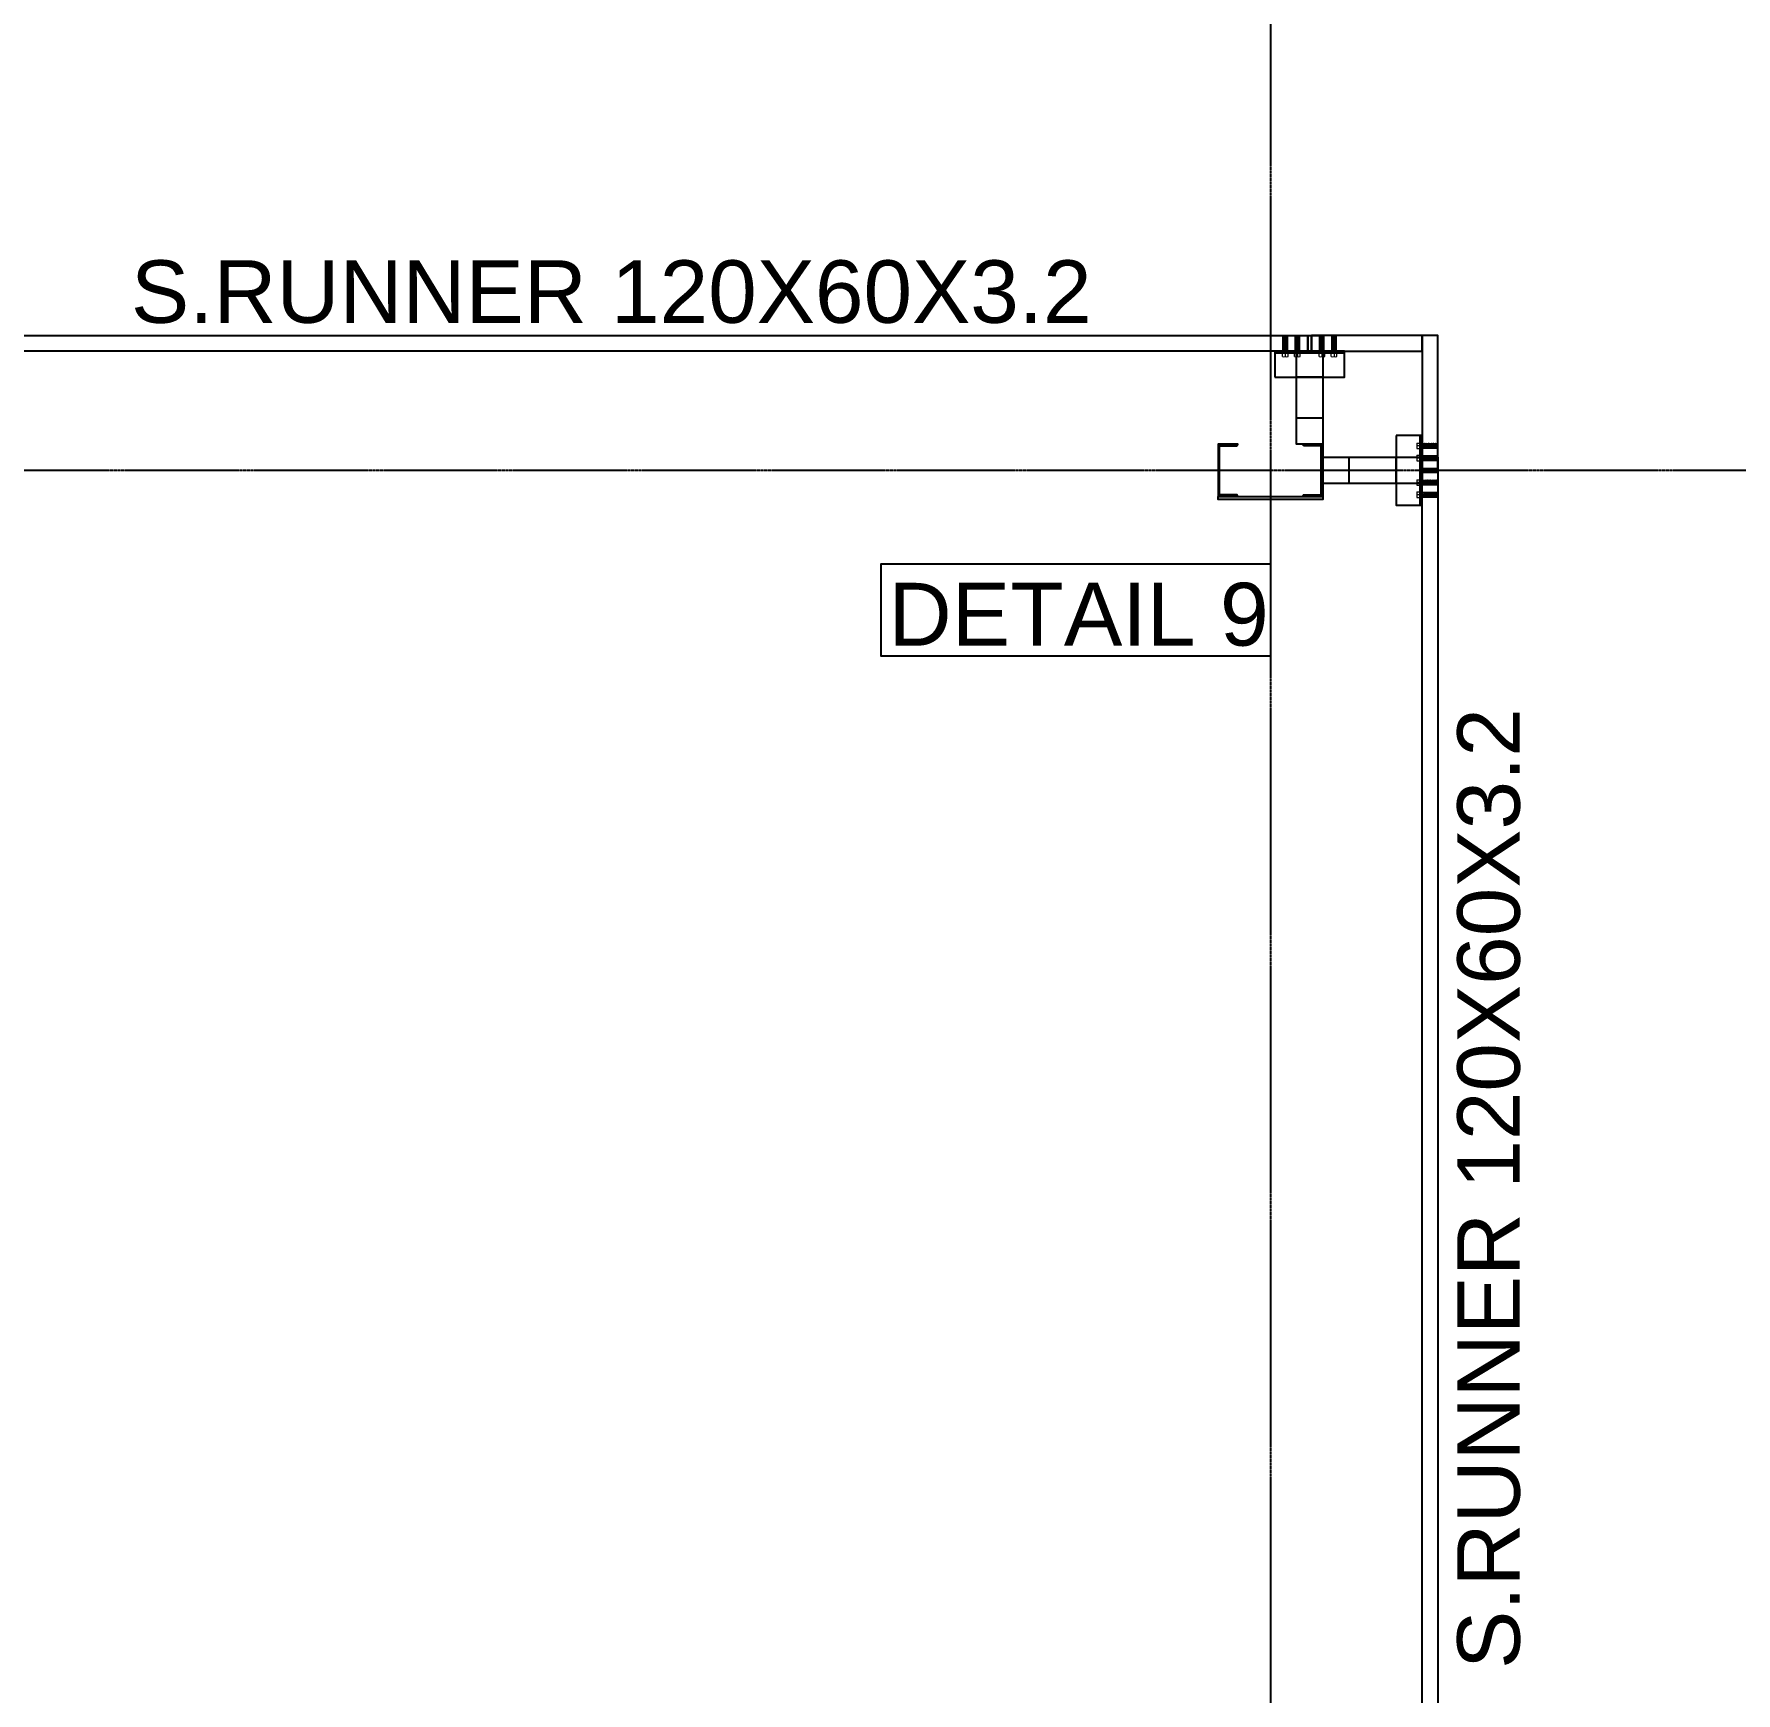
# Model space of a CAD drawing. Header units: millimetres. Extents: x 3470347 to 5996549, y -3470518 to 17149644.
# Drawn here: x 5006279 to 5012779, y 6802421 to 6808757 of the extents above; entities that cross this region are included whole.
import ezdxf
from ezdxf.enums import TextEntityAlignment as Align

# ---------------------------------------------------------------- set-up
doc = ezdxf.new("R2010")
doc.units = ezdxf.units.MM
doc.header["$MEASUREMENT"] = 0
doc.linetypes.add('CENTERX2', pattern=[4, 2.5, -0.5, 0.5, -0.5])
doc.linetypes.add('Continous', pattern=[0])
doc.layers.get('0').update_dxf_attribs({"linetype": 'CONTINUOUS', "lineweight": 25})
doc.layers.add('5', color=3, linetype='CONTINUOUS')
doc.layers.add('lintel', color=2, linetype='CONTINUOUS')
for name, color, linetype, lineweight in [('6 TEXT', 7, 'CONTINUOUS', 25), ('channnel', 2, 'CONTINUOUS', 15), ('rRCC 2', 40, 'CONTINUOUS', 15)]:
    doc.layers.add(name, color=color, linetype=linetype, lineweight=lineweight)
doc.layers.add('rFOUNDATION', color=7, linetype='Continous', lineweight=15, true_color=0xd26722)
doc.styles.add('PDF Arial', font='arial.ttf')
doc.styles.add('TITLE', font='arial.ttf')

msp = doc.modelspace()

# ---------------------------------------------------------------- hatches: boundary and pattern name
at = {"layer": '6 TEXT', "linetype": 'ByBlock'}
h = msp.add_hatch(color=8, dxfattribs=at)
h.dxf.hatch_style = 1
h.paths.add_polyline_path([(5010807.08, 6807184.67), (5010873.08, 6807184.67, 0.4142136), (5010876.08, 6807187.67), (5010876.08, 6807190.67), (5010801.08, 6807190.67), (5010801.08, 6806990.67), (5010876.08, 6806990.67), (5010876.08, 6806993.67, 0.4142136), (5010873.08, 6806996.67), (5010807.08, 6806996.67)])
h = msp.add_hatch(color=8, dxfattribs=at)
h.dxf.hatch_style = 1
h.paths.add_polyline_path([(5011195.08, 6807184.67), (5011129.08, 6807184.67, -0.4142136), (5011126.08, 6807187.67), (5011126.08, 6807190.67), (5011201.08, 6807190.67), (5011201.08, 6806990.67), (5011126.08, 6806990.67), (5011126.08, 6806993.67, -0.4142136), (5011129.08, 6806996.67), (5011195.08, 6806996.67)])

# ---------------------------------------------------------------- linework, layer by layer
at = {"color": 8, "linetype": 'ByBlock'}
for p, q in [((5011049.75, 6807537.67), (5011049.75, 6807605.67)), ((5011057.75, 6807537.67), (5011057.75, 6807605.67)), ((5011065.75, 6807537.67), (5011065.75, 6807605.67)), ((5011096.41, 6807537.67), (5011096.41, 6807605.67)), ((5011104.41, 6807537.67), (5011104.41, 6807605.67)), ((5011104.41, 6807537.67), (5011104.41, 6807605.67)), ((5011112.41, 6807537.67), (5011112.41, 6807605.67)), ((5011189.75, 6807537.67), (5011189.75, 6807605.67)), ((5011197.75, 6807537.67), (5011197.75, 6807605.67)), ((5011197.75, 6807537.67), (5011197.75, 6807605.67)), ((5011205.75, 6807537.67), (5011205.75, 6807605.67)), ((5011236.41, 6807537.67), (5011236.41, 6807605.67)), ((5011244.41, 6807537.67), (5011244.41, 6807605.67)), ((5011252.41, 6807537.67), (5011252.41, 6807605.67)), ((5011573.08, 6807192.01), (5011641.08, 6807192.01)), ((5011573.08, 6807184.01), (5011641.08, 6807184.01)), ((5011573.08, 6807176.01), (5011641.08, 6807176.01)), ((5011573.08, 6807145.34), (5011641.08, 6807145.34)), ((5011573.08, 6807137.34), (5011641.08, 6807137.34)), ((5011573.08, 6807137.34), (5011641.08, 6807137.34)), ((5011573.08, 6807129.34), (5011641.08, 6807129.34)), ((5011573.08, 6807052.01), (5011641.08, 6807052.01)), ((5011573.08, 6807044.01), (5011641.08, 6807044.01)), ((5011573.08, 6807044.01), (5011641.08, 6807044.01)), ((5011573.08, 6807036.01), (5011641.08, 6807036.01)), ((5011573.08, 6807005.34), (5011641.08, 6807005.34)), ((5011573.08, 6806997.34), (5011641.08, 6806997.34)), ((5011573.08, 6806989.34), (5011641.08, 6806989.34))]:
    msp.add_line(p, q, dxfattribs=at)
at = {"color": 2}
for p, q in [((5011144.41, 6807545.67), (5011144.41, 6807605.67)), ((5011144.41, 6807545.67), (5011144.41, 6807605.67)), ((5011157.75, 6807545.67), (5011157.75, 6807605.67)), ((5011157.75, 6807545.67), (5011157.75, 6807605.67)), ((5011581.08, 6807097.34), (5011641.08, 6807097.34)), ((5011581.08, 6807097.34), (5011641.08, 6807097.34)), ((5011581.08, 6807084.01), (5011641.08, 6807084.01)), ((5011581.08, 6807084.01), (5011641.08, 6807084.01))]:
    msp.add_line(p, q, dxfattribs=at)
at = {"color": 3}
for p, q in [((5011284.41, 6807537.67), (5011017.75, 6807537.67)), ((5011573.08, 6806957.34), (5011573.08, 6807224.01))]:
    msp.add_line(p, q, dxfattribs=at)
at = {"color": 6, "linetype": 'ByBlock'}
for points in [[(5005972.75, 6807605.67), (5011144.41, 6807605.67), (5011144.41, 6807545.67), (5005972.75, 6807545.67)], [(5011157.75, 6807545.67), (5011581.08, 6807545.67), (5011581.08, 6807605.67), (5011157.75, 6807605.67)], [(5011581.08, 6807097.34), (5011641.08, 6807097.34), (5011641.08, 6807605.67), (5011581.08, 6807605.67)], [(5011581.08, 6807084.01), (5011641.08, 6807084.01), (5011641.08, 6801611.34), (5011581.08, 6801611.34)]]:
    msp.add_lwpolyline(points, close=True, dxfattribs=at)
at = {"color": 3}
for points in [[(5011017.75, 6807445.67), (5011284.41, 6807445.67), (5011284.41, 6807545.67), (5011017.75, 6807545.67)], [(5011201.08, 6807545.67), (5011201.08, 6807445.67), (5011101.08, 6807445.67), (5011101.08, 6807545.67)], [(5011201.08, 6807290.67), (5011201.08, 6807190.67), (5011101.08, 6807190.67), (5011101.08, 6807290.67)], [(5011481.08, 6807224.01), (5011481.08, 6806957.34), (5011581.08, 6806957.34), (5011581.08, 6807224.01)], [(5011301.08, 6807040.67), (5011201.08, 6807040.67), (5011201.08, 6807140.67), (5011301.08, 6807140.67)], [(5011581.08, 6807040.67), (5011481.08, 6807040.67), (5011481.08, 6807140.67), (5011581.08, 6807140.67)]]:
    msp.add_lwpolyline(points, close=True, dxfattribs=at)
at = {"layer": '6 TEXT', "color": 8, "linetype": 'CENTERX2', "ltscale": 0.5}
msp.add_line((5011001.08, 6817657.4), (5011001.08, 6774264.13), dxfattribs=at)
at = {"layer": '6 TEXT', "color": 6, "linetype": 'ByBlock'}
for points in [[(5010876.08, 6807187.67), (5010876.08, 6807190.67), (5010801.08, 6807190.67), (5010801.08, 6806990.67), (5010876.08, 6806990.67), (5010876.08, 6806993.67, 0.4142136), (5010873.08, 6806996.67), (5010807.08, 6806996.67), (5010807.08, 6807184.67), (5010873.08, 6807184.67, 0.4142136)], [(5011126.08, 6807187.67), (5011126.08, 6807190.67), (5011201.08, 6807190.67), (5011201.08, 6806990.67), (5011126.08, 6806990.67), (5011126.08, 6806993.67, -0.4142136), (5011129.08, 6806996.67), (5011195.08, 6806996.67), (5011195.08, 6807184.67), (5011129.08, 6807184.67, -0.4142136)]]:
    msp.add_lwpolyline(points, format="xyb", close=True, dxfattribs=at)
at = {"layer": '6 TEXT', "color": 8, "linetype": 'CENTERX2', "ltscale": 0.5}
msp.add_lwpolyline([(4982503.56, 6807090.67), (5022418.94, 6807090.67)], dxfattribs=at)
at = {"layer": 'channnel', "color": 8, "linetype": 'ByBlock'}
for p, q in [((5011049.75, 6807537.67), (5011049.75, 6807605.67)), ((5011049.75, 6807605.67), (5011065.75, 6807605.67)), ((5011065.75, 6807552.07), (5011049.75, 6807552.07)), ((5011065.75, 6807537.67), (5011065.75, 6807605.67)), ((5011096.41, 6807537.67), (5011096.41, 6807605.67)), ((5011096.41, 6807605.67), (5011112.41, 6807605.67)), ((5011112.41, 6807552.07), (5011096.41, 6807552.07)), ((5011112.41, 6807537.67), (5011112.41, 6807605.67)), ((5011189.75, 6807537.67), (5011189.75, 6807605.67)), ((5011205.75, 6807605.67), (5011189.75, 6807605.67)), ((5011189.75, 6807552.07), (5011205.75, 6807552.07)), ((5011205.75, 6807537.67), (5011205.75, 6807605.67)), ((5011236.41, 6807537.67), (5011236.41, 6807605.67)), ((5011252.41, 6807605.67), (5011236.41, 6807605.67)), ((5011236.41, 6807552.07), (5011252.41, 6807552.07)), ((5011252.41, 6807537.67), (5011252.41, 6807605.67)), ((5011047.08, 6807537.67), (5011068.41, 6807537.67)), ((5011047.08, 6807525.35), (5011047.08, 6807537.67)), ((5011057.75, 6807537.67), (5011057.75, 6807525.35)), ((5011068.41, 6807525.35), (5011068.41, 6807537.67)), ((5011093.75, 6807537.67), (5011115.08, 6807537.67)), ((5011093.75, 6807525.35), (5011093.75, 6807537.67)), ((5011104.41, 6807537.67), (5011104.41, 6807525.35)), ((5011115.08, 6807525.35), (5011115.08, 6807537.67)), ((5011208.41, 6807537.67), (5011187.08, 6807537.67)), ((5011187.08, 6807525.35), (5011187.08, 6807537.67)), ((5011197.75, 6807537.67), (5011197.75, 6807525.35)), ((5011208.41, 6807525.35), (5011208.41, 6807537.67)), ((5011255.08, 6807537.67), (5011233.75, 6807537.67)), ((5011233.75, 6807525.35), (5011233.75, 6807537.67)), ((5011244.41, 6807537.67), (5011244.41, 6807525.35)), ((5011255.08, 6807525.35), (5011255.08, 6807537.67)), ((5011560.76, 6807194.67), (5011573.08, 6807194.67)), ((5011573.08, 6807184.01), (5011560.76, 6807184.01)), ((5011560.76, 6807173.34), (5011573.08, 6807173.34)), ((5011573.08, 6807194.67), (5011573.08, 6807173.34)), ((5011573.08, 6807192.01), (5011641.08, 6807192.01)), ((5011573.08, 6807176.01), (5011641.08, 6807176.01)), ((5011587.48, 6807176.01), (5011587.48, 6807192.01)), ((5011641.08, 6807192.01), (5011641.08, 6807176.01)), ((5011560.76, 6807148.01), (5011573.08, 6807148.01)), ((5011573.08, 6807137.34), (5011560.76, 6807137.34)), ((5011560.76, 6807126.67), (5011573.08, 6807126.67)), ((5011573.08, 6807148.01), (5011573.08, 6807126.67)), ((5011573.08, 6807145.34), (5011641.08, 6807145.34)), ((5011573.08, 6807129.34), (5011641.08, 6807129.34)), ((5011587.48, 6807129.34), (5011587.48, 6807145.34)), ((5011641.08, 6807145.34), (5011641.08, 6807129.34)), ((5011560.76, 6807054.67), (5011573.08, 6807054.67)), ((5011573.08, 6807044.01), (5011560.76, 6807044.01)), ((5011560.76, 6807033.34), (5011573.08, 6807033.34)), ((5011573.08, 6807033.34), (5011573.08, 6807054.67)), ((5011573.08, 6807052.01), (5011641.08, 6807052.01)), ((5011573.08, 6807036.01), (5011641.08, 6807036.01)), ((5011587.48, 6807052.01), (5011587.48, 6807036.01)), ((5011641.08, 6807036.01), (5011641.08, 6807052.01)), ((5011560.76, 6807008.01), (5011573.08, 6807008.01)), ((5011573.08, 6806997.34), (5011560.76, 6806997.34)), ((5011560.76, 6806986.67), (5011573.08, 6806986.67)), ((5011573.08, 6806986.67), (5011573.08, 6807008.01)), ((5011573.08, 6807005.34), (5011641.08, 6807005.34)), ((5011573.08, 6806989.34), (5011641.08, 6806989.34)), ((5011587.48, 6807005.34), (5011587.48, 6806989.34)), ((5011641.08, 6806989.34), (5011641.08, 6807005.34))]:
    msp.add_line(p, q, dxfattribs=at)
at = {"layer": 'channnel', "color": 8, "linetype": 'Continuous'}
for p, q in [((5011065.16, 6807596.84), (5011049.75, 6807604.03)), ((5011065.16, 6807593.81), (5011049.75, 6807601)), ((5011065.75, 6807590.5), (5011049.75, 6807597.97)), ((5011065.75, 6807587.47), (5011049.75, 6807594.93)), ((5011065.75, 6807584.44), (5011049.75, 6807591.9)), ((5011065.75, 6807581.4), (5011049.75, 6807588.86)), ((5011065.75, 6807578.37), (5011049.75, 6807585.83)), ((5011065.75, 6807575.33), (5011049.75, 6807582.79)), ((5011065.75, 6807572.3), (5011049.75, 6807579.76)), ((5011065.75, 6807569.26), (5011049.75, 6807576.73)), ((5011065.75, 6807566.83), (5011049.75, 6807574.29)), ((5011065.75, 6807572.9), (5011049.75, 6807573.69)), ((5011065.75, 6807563.79), (5011049.75, 6807571.25)), ((5011065.75, 6807569.86), (5011049.75, 6807570.66)), ((5011065.75, 6807560.76), (5011049.75, 6807568.22)), ((5011049.99, 6807566.59), (5011049.75, 6807566.7)), ((5011065.75, 6807557.73), (5011049.75, 6807565.19)), ((5011049.99, 6807563.55), (5011049.75, 6807563.67)), ((5011065.75, 6807554.69), (5011049.75, 6807562.15)), ((5011049.99, 6807560.52), (5011049.75, 6807560.63)), ((5011064.85, 6807552.07), (5011049.75, 6807559.12)), ((5011049.99, 6807557.48), (5011049.75, 6807557.6)), ((5011058.35, 6807552.07), (5011049.75, 6807556.08)), ((5011049.99, 6807554.45), (5011049.75, 6807554.57)), ((5011051.84, 6807552.07), (5011049.75, 6807553.05)), ((5011049.99, 6807551.42), (5011049.75, 6807551.53)), ((5011065.75, 6807598.09), (5011050.33, 6807605.28)), ((5011065.75, 6807595.06), (5011050.33, 6807602.25)), ((5011065.75, 6807592.02), (5011050.33, 6807599.21)), ((5011065.16, 6807589.26), (5011050.33, 6807596.18)), ((5011065.16, 6807586.22), (5011050.33, 6807593.14)), ((5011065.16, 6807583.19), (5011050.33, 6807590.11)), ((5011065.16, 6807580.16), (5011050.33, 6807587.07)), ((5011065.16, 6807577.12), (5011050.33, 6807584.04)), ((5011065.16, 6807574.09), (5011050.33, 6807581.01)), ((5011065.16, 6807571.05), (5011050.33, 6807577.97)), ((5011065.16, 6807574.68), (5011050.33, 6807574.94)), ((5011065.16, 6807565.58), (5011050.33, 6807572.5)), ((5011065.16, 6807571.65), (5011050.33, 6807571.9)), ((5011065.16, 6807562.55), (5011050.33, 6807569.47)), ((5011065.16, 6807568.62), (5011050.33, 6807568.87)), ((5011065.16, 6807559.51), (5011050.33, 6807566.43)), ((5011065.16, 6807556.48), (5011050.33, 6807563.4)), ((5011065.16, 6807553.44), (5011050.33, 6807560.36)), ((5011061.6, 6807552.07), (5011050.33, 6807557.33)), ((5011055.09, 6807552.07), (5011050.33, 6807554.29)), ((5011065.16, 6807599.88), (5011052.74, 6807605.67)), ((5011065.75, 6807601.12), (5011055.99, 6807605.67)), ((5011065.16, 6807602.91), (5011059.24, 6807605.67)), ((5011065.75, 6807604.16), (5011062.5, 6807605.67)), ((5011111.83, 6807596.84), (5011096.41, 6807604.03)), ((5011111.83, 6807593.81), (5011096.41, 6807601)), ((5011112.41, 6807590.5), (5011096.41, 6807597.97)), ((5011112.41, 6807587.47), (5011096.41, 6807594.93)), ((5011112.41, 6807584.44), (5011096.41, 6807591.9)), ((5011112.41, 6807581.4), (5011096.41, 6807588.86)), ((5011112.41, 6807578.37), (5011096.41, 6807585.83)), ((5011112.41, 6807575.33), (5011096.41, 6807582.79)), ((5011112.41, 6807572.3), (5011096.41, 6807579.76)), ((5011112.41, 6807569.26), (5011096.41, 6807576.73)), ((5011112.41, 6807566.83), (5011096.41, 6807574.29)), ((5011112.41, 6807572.9), (5011096.41, 6807573.69)), ((5011112.41, 6807563.79), (5011096.41, 6807571.25)), ((5011112.41, 6807569.86), (5011096.41, 6807570.66)), ((5011112.41, 6807560.76), (5011096.41, 6807568.22)), ((5011096.66, 6807566.59), (5011096.41, 6807566.7)), ((5011112.41, 6807557.73), (5011096.41, 6807565.19)), ((5011096.66, 6807563.55), (5011096.41, 6807563.67)), ((5011112.41, 6807554.69), (5011096.41, 6807562.15)), ((5011096.66, 6807560.52), (5011096.41, 6807560.63)), ((5011111.52, 6807552.07), (5011096.41, 6807559.12)), ((5011096.66, 6807557.48), (5011096.41, 6807557.6)), ((5011105.01, 6807552.07), (5011096.41, 6807556.08)), ((5011096.66, 6807554.45), (5011096.41, 6807554.57)), ((5011098.51, 6807552.07), (5011096.41, 6807553.05)), ((5011096.66, 6807551.42), (5011096.41, 6807551.53)), ((5011112.41, 6807598.09), (5011096.99, 6807605.28)), ((5011112.41, 6807595.06), (5011096.99, 6807602.25)), ((5011112.41, 6807592.02), (5011096.99, 6807599.21)), ((5011111.83, 6807589.26), (5011096.99, 6807596.18)), ((5011111.83, 6807586.22), (5011096.99, 6807593.14)), ((5011111.83, 6807583.19), (5011096.99, 6807590.11)), ((5011111.83, 6807580.16), (5011096.99, 6807587.07)), ((5011111.83, 6807577.12), (5011096.99, 6807584.04)), ((5011111.83, 6807574.09), (5011096.99, 6807581.01)), ((5011111.83, 6807571.05), (5011096.99, 6807577.97)), ((5011111.83, 6807574.68), (5011096.99, 6807574.94)), ((5011111.83, 6807565.58), (5011096.99, 6807572.5)), ((5011111.83, 6807571.65), (5011096.99, 6807571.9)), ((5011111.83, 6807562.55), (5011096.99, 6807569.47)), ((5011111.83, 6807568.62), (5011096.99, 6807568.87)), ((5011111.83, 6807559.51), (5011096.99, 6807566.43)), ((5011111.83, 6807556.48), (5011096.99, 6807563.4)), ((5011111.83, 6807553.44), (5011096.99, 6807560.36)), ((5011108.27, 6807552.07), (5011096.99, 6807557.33)), ((5011101.76, 6807552.07), (5011096.99, 6807554.29)), ((5011111.83, 6807599.88), (5011099.4, 6807605.67)), ((5011112.41, 6807601.12), (5011102.66, 6807605.67)), ((5011111.83, 6807602.91), (5011105.91, 6807605.67)), ((5011112.41, 6807604.16), (5011109.16, 6807605.67)), ((5011189.75, 6807604.16), (5011193, 6807605.67)), ((5011189.75, 6807601.12), (5011199.5, 6807605.67)), ((5011189.75, 6807598.09), (5011205.16, 6807605.28)), ((5011189.75, 6807595.06), (5011205.16, 6807602.25)), ((5011189.75, 6807592.02), (5011205.16, 6807599.21)), ((5011189.75, 6807590.5), (5011205.75, 6807597.97)), ((5011189.75, 6807587.47), (5011205.75, 6807594.93)), ((5011189.75, 6807584.44), (5011205.75, 6807591.9)), ((5011189.75, 6807581.4), (5011205.75, 6807588.86)), ((5011189.75, 6807578.37), (5011205.75, 6807585.83)), ((5011189.75, 6807575.33), (5011205.75, 6807582.79)), ((5011189.75, 6807572.3), (5011205.75, 6807579.76)), ((5011189.75, 6807569.26), (5011205.75, 6807576.73)), ((5011189.75, 6807566.83), (5011205.75, 6807574.29)), ((5011189.75, 6807572.9), (5011205.75, 6807573.69)), ((5011189.75, 6807563.79), (5011205.75, 6807571.25)), ((5011189.75, 6807569.86), (5011205.75, 6807570.66)), ((5011189.75, 6807560.76), (5011205.75, 6807568.22)), ((5011189.75, 6807557.73), (5011205.75, 6807565.19)), ((5011189.75, 6807554.69), (5011205.75, 6807562.15)), ((5011190.33, 6807602.91), (5011196.25, 6807605.67)), ((5011190.33, 6807599.88), (5011202.76, 6807605.67)), ((5011190.33, 6807596.84), (5011205.75, 6807604.03)), ((5011190.33, 6807593.81), (5011205.75, 6807601)), ((5011190.33, 6807589.26), (5011205.16, 6807596.18)), ((5011190.33, 6807586.22), (5011205.16, 6807593.14)), ((5011190.33, 6807583.19), (5011205.16, 6807590.11)), ((5011190.33, 6807580.16), (5011205.16, 6807587.07)), ((5011190.33, 6807577.12), (5011205.16, 6807584.04)), ((5011190.33, 6807574.09), (5011205.16, 6807581.01)), ((5011190.33, 6807571.05), (5011205.16, 6807577.97)), ((5011190.33, 6807574.68), (5011205.16, 6807574.94)), ((5011190.33, 6807565.58), (5011205.16, 6807572.5)), ((5011190.33, 6807571.65), (5011205.16, 6807571.9)), ((5011190.33, 6807562.55), (5011205.16, 6807569.47)), ((5011190.33, 6807568.62), (5011205.16, 6807568.87)), ((5011190.33, 6807559.51), (5011205.16, 6807566.43)), ((5011190.33, 6807556.48), (5011205.16, 6807563.4)), ((5011190.33, 6807553.44), (5011205.16, 6807560.36)), ((5011190.64, 6807552.07), (5011205.75, 6807559.12)), ((5011193.89, 6807552.07), (5011205.16, 6807557.33)), ((5011197.15, 6807552.07), (5011205.75, 6807556.08)), ((5011200.4, 6807552.07), (5011205.16, 6807554.29)), ((5011203.65, 6807552.07), (5011205.75, 6807553.05)), ((5011205.5, 6807566.59), (5011205.75, 6807566.7)), ((5011205.5, 6807563.55), (5011205.75, 6807563.67)), ((5011205.5, 6807560.52), (5011205.75, 6807560.63)), ((5011205.5, 6807557.48), (5011205.75, 6807557.6)), ((5011205.5, 6807554.45), (5011205.75, 6807554.57)), ((5011205.5, 6807551.42), (5011205.75, 6807551.53)), ((5011236.41, 6807604.16), (5011239.66, 6807605.67)), ((5011236.41, 6807601.12), (5011246.17, 6807605.67)), ((5011236.41, 6807598.09), (5011251.83, 6807605.28)), ((5011236.41, 6807595.06), (5011251.83, 6807602.25)), ((5011236.41, 6807592.02), (5011251.83, 6807599.21)), ((5011236.41, 6807590.5), (5011252.41, 6807597.97)), ((5011236.41, 6807587.47), (5011252.41, 6807594.93)), ((5011236.41, 6807584.44), (5011252.41, 6807591.9)), ((5011236.41, 6807581.4), (5011252.41, 6807588.86)), ((5011236.41, 6807578.37), (5011252.41, 6807585.83)), ((5011236.41, 6807575.33), (5011252.41, 6807582.79)), ((5011236.41, 6807572.3), (5011252.41, 6807579.76)), ((5011236.41, 6807569.26), (5011252.41, 6807576.73)), ((5011236.41, 6807566.83), (5011252.41, 6807574.29)), ((5011236.41, 6807572.9), (5011252.41, 6807573.69)), ((5011236.41, 6807563.79), (5011252.41, 6807571.25)), ((5011236.41, 6807569.86), (5011252.41, 6807570.66)), ((5011236.41, 6807560.76), (5011252.41, 6807568.22)), ((5011236.41, 6807557.73), (5011252.41, 6807565.19)), ((5011236.41, 6807554.69), (5011252.41, 6807562.15)), ((5011236.99, 6807602.91), (5011242.92, 6807605.67)), ((5011236.99, 6807599.88), (5011249.42, 6807605.67)), ((5011236.99, 6807596.84), (5011252.41, 6807604.03)), ((5011236.99, 6807593.81), (5011252.41, 6807601)), ((5011236.99, 6807589.26), (5011251.83, 6807596.18)), ((5011236.99, 6807586.22), (5011251.83, 6807593.14)), ((5011236.99, 6807583.19), (5011251.83, 6807590.11)), ((5011236.99, 6807580.16), (5011251.83, 6807587.07)), ((5011236.99, 6807577.12), (5011251.83, 6807584.04)), ((5011236.99, 6807574.09), (5011251.83, 6807581.01)), ((5011236.99, 6807571.05), (5011251.83, 6807577.97)), ((5011236.99, 6807574.68), (5011251.83, 6807574.94)), ((5011236.99, 6807565.58), (5011251.83, 6807572.5)), ((5011236.99, 6807571.65), (5011251.83, 6807571.9)), ((5011236.99, 6807562.55), (5011251.83, 6807569.47)), ((5011236.99, 6807568.62), (5011251.83, 6807568.87)), ((5011236.99, 6807559.51), (5011251.83, 6807566.43)), ((5011236.99, 6807556.48), (5011251.83, 6807563.4)), ((5011236.99, 6807553.44), (5011251.83, 6807560.36)), ((5011237.3, 6807552.07), (5011252.41, 6807559.12)), ((5011240.56, 6807552.07), (5011251.83, 6807557.33)), ((5011243.81, 6807552.07), (5011252.41, 6807556.08)), ((5011247.07, 6807552.07), (5011251.83, 6807554.29)), ((5011250.32, 6807552.07), (5011252.41, 6807553.05)), ((5011252.16, 6807566.59), (5011252.41, 6807566.7)), ((5011252.16, 6807563.55), (5011252.41, 6807563.67)), ((5011252.16, 6807560.52), (5011252.41, 6807560.63)), ((5011252.16, 6807557.48), (5011252.41, 6807557.6)), ((5011252.16, 6807554.45), (5011252.41, 6807554.57)), ((5011252.16, 6807551.42), (5011252.41, 6807551.53)), ((5011586.82, 6807191.76), (5011586.94, 6807192.01)), ((5011587.48, 6807176.9), (5011594.52, 6807192.01)), ((5011587.48, 6807183.41), (5011591.49, 6807192.01)), ((5011587.48, 6807189.91), (5011588.45, 6807192.01)), ((5011587.48, 6807180.15), (5011592.73, 6807191.43)), ((5011587.48, 6807186.66), (5011589.7, 6807191.43)), ((5011588.85, 6807176.59), (5011595.77, 6807191.43)), ((5011589.86, 6807191.76), (5011589.97, 6807192.01)), ((5011590.1, 6807176.01), (5011597.56, 6807192.01)), ((5011591.88, 6807176.59), (5011598.8, 6807191.43)), ((5011592.89, 6807191.76), (5011593.01, 6807192.01)), ((5011593.13, 6807176.01), (5011600.59, 6807192.01)), ((5011594.92, 6807176.59), (5011601.84, 6807191.43)), ((5011595.92, 6807191.76), (5011596.04, 6807192.01)), ((5011596.16, 6807176.01), (5011603.63, 6807192.01)), ((5011597.95, 6807176.59), (5011604.87, 6807191.43)), ((5011598.96, 6807191.76), (5011599.07, 6807192.01)), ((5011599.2, 6807176.01), (5011606.66, 6807192.01)), ((5011600.99, 6807176.59), (5011607.91, 6807191.43)), ((5011601.99, 6807191.76), (5011602.11, 6807192.01)), ((5011602.23, 6807176.01), (5011609.69, 6807192.01)), ((5011604.02, 6807176.59), (5011604.27, 6807191.43)), ((5011604.67, 6807176.01), (5011612.13, 6807192.01)), ((5011605.27, 6807176.01), (5011606.06, 6807192.01)), ((5011606.46, 6807176.59), (5011613.38, 6807191.43)), ((5011607.06, 6807176.59), (5011607.31, 6807191.43)), ((5011607.7, 6807176.01), (5011615.16, 6807192.01)), ((5011608.3, 6807176.01), (5011609.1, 6807192.01)), ((5011609.49, 6807176.59), (5011616.41, 6807191.43)), ((5011610.09, 6807176.59), (5011610.34, 6807191.43)), ((5011610.74, 6807176.01), (5011618.2, 6807192.01)), ((5011612.53, 6807176.59), (5011619.44, 6807191.43)), ((5011613.77, 6807176.01), (5011621.23, 6807192.01)), ((5011615.56, 6807176.59), (5011622.48, 6807191.43)), ((5011616.81, 6807176.01), (5011624.27, 6807192.01)), ((5011618.59, 6807176.59), (5011625.51, 6807191.43)), ((5011619.84, 6807176.01), (5011627.3, 6807192.01)), ((5011621.63, 6807176.59), (5011628.55, 6807191.43)), ((5011622.87, 6807176.01), (5011630.34, 6807192.01)), ((5011624.66, 6807176.59), (5011631.58, 6807191.43)), ((5011625.91, 6807176.01), (5011633.37, 6807192.01)), ((5011627.43, 6807176.01), (5011634.62, 6807191.43)), ((5011629.21, 6807176.59), (5011636.4, 6807192.01)), ((5011630.46, 6807176.01), (5011637.65, 6807191.43)), ((5011632.25, 6807176.59), (5011639.44, 6807192.01)), ((5011633.49, 6807176.01), (5011640.68, 6807191.43)), ((5011635.28, 6807176.59), (5011641.08, 6807189.02)), ((5011636.53, 6807176.01), (5011641.08, 6807185.76)), ((5011638.32, 6807176.59), (5011641.08, 6807182.51)), ((5011639.56, 6807176.01), (5011641.08, 6807179.26)), ((5011586.82, 6807145.09), (5011586.94, 6807145.34)), ((5011587.48, 6807130.23), (5011594.52, 6807145.34)), ((5011587.48, 6807136.74), (5011591.49, 6807145.34)), ((5011587.48, 6807143.25), (5011588.45, 6807145.34)), ((5011587.48, 6807133.49), (5011592.73, 6807144.76)), ((5011587.48, 6807139.99), (5011589.7, 6807144.76)), ((5011588.85, 6807129.92), (5011595.77, 6807144.76)), ((5011589.86, 6807145.09), (5011589.97, 6807145.34)), ((5011590.1, 6807129.34), (5011597.56, 6807145.34)), ((5011591.88, 6807129.92), (5011598.8, 6807144.76)), ((5011592.89, 6807145.09), (5011593.01, 6807145.34)), ((5011593.13, 6807129.34), (5011600.59, 6807145.34)), ((5011594.92, 6807129.92), (5011601.84, 6807144.76)), ((5011595.92, 6807145.09), (5011596.04, 6807145.34)), ((5011596.16, 6807129.34), (5011603.63, 6807145.34)), ((5011597.95, 6807129.92), (5011604.87, 6807144.76)), ((5011598.96, 6807145.09), (5011599.07, 6807145.34)), ((5011599.2, 6807129.34), (5011606.66, 6807145.34)), ((5011600.99, 6807129.92), (5011607.91, 6807144.76)), ((5011601.99, 6807145.09), (5011602.11, 6807145.34)), ((5011602.23, 6807129.34), (5011609.69, 6807145.34)), ((5011604.02, 6807129.92), (5011604.27, 6807144.76)), ((5011604.67, 6807129.34), (5011612.13, 6807145.34)), ((5011605.27, 6807129.34), (5011606.06, 6807145.34)), ((5011606.46, 6807129.92), (5011613.38, 6807144.76)), ((5011607.06, 6807129.92), (5011607.31, 6807144.76)), ((5011607.7, 6807129.34), (5011615.16, 6807145.34)), ((5011608.3, 6807129.34), (5011609.1, 6807145.34)), ((5011609.49, 6807129.92), (5011616.41, 6807144.76)), ((5011610.09, 6807129.92), (5011610.34, 6807144.76)), ((5011610.74, 6807129.34), (5011618.2, 6807145.34)), ((5011612.53, 6807129.92), (5011619.44, 6807144.76)), ((5011613.77, 6807129.34), (5011621.23, 6807145.34)), ((5011615.56, 6807129.92), (5011622.48, 6807144.76)), ((5011616.81, 6807129.34), (5011624.27, 6807145.34)), ((5011618.59, 6807129.92), (5011625.51, 6807144.76)), ((5011619.84, 6807129.34), (5011627.3, 6807145.34)), ((5011621.63, 6807129.92), (5011628.55, 6807144.76)), ((5011622.87, 6807129.34), (5011630.34, 6807145.34)), ((5011624.66, 6807129.92), (5011631.58, 6807144.76)), ((5011625.91, 6807129.34), (5011633.37, 6807145.34)), ((5011627.43, 6807129.34), (5011634.62, 6807144.76)), ((5011629.21, 6807129.92), (5011636.4, 6807145.34)), ((5011630.46, 6807129.34), (5011637.65, 6807144.76)), ((5011632.25, 6807129.92), (5011639.44, 6807145.34)), ((5011633.49, 6807129.34), (5011640.68, 6807144.76)), ((5011635.28, 6807129.92), (5011641.08, 6807142.35)), ((5011636.53, 6807129.34), (5011641.08, 6807139.1)), ((5011638.32, 6807129.92), (5011641.08, 6807135.84)), ((5011639.56, 6807129.34), (5011641.08, 6807132.59)), ((5011586.82, 6807036.26), (5011586.94, 6807036.01)), ((5011587.48, 6807051.11), (5011594.52, 6807036.01)), ((5011587.48, 6807047.86), (5011592.73, 6807036.59)), ((5011587.48, 6807044.61), (5011591.49, 6807036.01)), ((5011587.48, 6807041.35), (5011589.7, 6807036.59)), ((5011587.48, 6807038.1), (5011588.45, 6807036.01)), ((5011588.85, 6807051.43), (5011595.77, 6807036.59)), ((5011589.86, 6807036.26), (5011589.97, 6807036.01)), ((5011590.1, 6807052.01), (5011597.56, 6807036.01)), ((5011591.88, 6807051.43), (5011598.8, 6807036.59)), ((5011592.89, 6807036.26), (5011593.01, 6807036.01)), ((5011593.13, 6807052.01), (5011600.59, 6807036.01)), ((5011594.92, 6807051.43), (5011601.84, 6807036.59)), ((5011595.92, 6807036.26), (5011596.04, 6807036.01)), ((5011596.16, 6807052.01), (5011603.63, 6807036.01)), ((5011597.95, 6807051.43), (5011604.87, 6807036.59)), ((5011598.96, 6807036.26), (5011599.07, 6807036.01)), ((5011599.2, 6807052.01), (5011606.66, 6807036.01)), ((5011600.99, 6807051.43), (5011607.91, 6807036.59)), ((5011601.99, 6807036.26), (5011602.11, 6807036.01)), ((5011602.23, 6807052.01), (5011609.69, 6807036.01)), ((5011604.02, 6807051.43), (5011604.27, 6807036.59)), ((5011604.67, 6807052.01), (5011612.13, 6807036.01)), ((5011605.27, 6807052.01), (5011606.06, 6807036.01)), ((5011606.46, 6807051.43), (5011613.38, 6807036.59)), ((5011607.06, 6807051.43), (5011607.31, 6807036.59)), ((5011607.7, 6807052.01), (5011615.16, 6807036.01)), ((5011608.3, 6807052.01), (5011609.1, 6807036.01)), ((5011609.49, 6807051.43), (5011616.41, 6807036.59)), ((5011610.09, 6807051.43), (5011610.34, 6807036.59)), ((5011610.74, 6807052.01), (5011618.2, 6807036.01)), ((5011612.53, 6807051.43), (5011619.44, 6807036.59)), ((5011613.77, 6807052.01), (5011621.23, 6807036.01)), ((5011615.56, 6807051.43), (5011622.48, 6807036.59)), ((5011616.81, 6807052.01), (5011624.27, 6807036.01)), ((5011618.59, 6807051.43), (5011625.51, 6807036.59)), ((5011619.84, 6807052.01), (5011627.3, 6807036.01)), ((5011621.63, 6807051.43), (5011628.55, 6807036.59)), ((5011622.87, 6807052.01), (5011630.34, 6807036.01)), ((5011624.66, 6807051.43), (5011631.58, 6807036.59)), ((5011625.91, 6807052.01), (5011633.37, 6807036.01)), ((5011627.43, 6807052.01), (5011634.62, 6807036.59)), ((5011629.21, 6807051.43), (5011636.4, 6807036.01)), ((5011630.46, 6807052.01), (5011637.65, 6807036.59)), ((5011632.25, 6807051.43), (5011639.44, 6807036.01)), ((5011633.49, 6807052.01), (5011640.68, 6807036.59)), ((5011635.28, 6807051.43), (5011641.08, 6807039)), ((5011636.53, 6807052.01), (5011641.08, 6807042.25)), ((5011638.32, 6807051.43), (5011641.08, 6807045.5)), ((5011639.56, 6807052.01), (5011641.08, 6807048.76)), ((5011586.82, 6806989.59), (5011586.94, 6806989.34)), ((5011587.48, 6807004.45), (5011594.52, 6806989.34)), ((5011587.48, 6807001.19), (5011592.73, 6806989.92)), ((5011587.48, 6806997.94), (5011591.49, 6806989.34)), ((5011587.48, 6806994.69), (5011589.7, 6806989.92)), ((5011587.48, 6806991.43), (5011588.45, 6806989.34)), ((5011588.85, 6807004.76), (5011595.77, 6806989.92)), ((5011589.86, 6806989.59), (5011589.97, 6806989.34)), ((5011590.1, 6807005.34), (5011597.56, 6806989.34)), ((5011591.88, 6807004.76), (5011598.8, 6806989.92)), ((5011592.89, 6806989.59), (5011593.01, 6806989.34)), ((5011593.13, 6807005.34), (5011600.59, 6806989.34)), ((5011594.92, 6807004.76), (5011601.84, 6806989.92)), ((5011595.92, 6806989.59), (5011596.04, 6806989.34)), ((5011596.16, 6807005.34), (5011603.63, 6806989.34)), ((5011597.95, 6807004.76), (5011604.87, 6806989.92)), ((5011598.96, 6806989.59), (5011599.07, 6806989.34)), ((5011599.2, 6807005.34), (5011606.66, 6806989.34)), ((5011600.99, 6807004.76), (5011607.91, 6806989.92)), ((5011601.99, 6806989.59), (5011602.11, 6806989.34)), ((5011602.23, 6807005.34), (5011609.69, 6806989.34)), ((5011604.02, 6807004.76), (5011604.27, 6806989.92)), ((5011604.67, 6807005.34), (5011612.13, 6806989.34)), ((5011605.27, 6807005.34), (5011606.06, 6806989.34)), ((5011606.46, 6807004.76), (5011613.38, 6806989.92)), ((5011607.06, 6807004.76), (5011607.31, 6806989.92)), ((5011607.7, 6807005.34), (5011615.16, 6806989.34)), ((5011608.3, 6807005.34), (5011609.1, 6806989.34)), ((5011609.49, 6807004.76), (5011616.41, 6806989.92)), ((5011610.09, 6807004.76), (5011610.34, 6806989.92)), ((5011610.74, 6807005.34), (5011618.2, 6806989.34)), ((5011612.53, 6807004.76), (5011619.44, 6806989.92)), ((5011613.77, 6807005.34), (5011621.23, 6806989.34)), ((5011615.56, 6807004.76), (5011622.48, 6806989.92)), ((5011616.81, 6807005.34), (5011624.27, 6806989.34)), ((5011618.59, 6807004.76), (5011625.51, 6806989.92)), ((5011619.84, 6807005.34), (5011627.3, 6806989.34)), ((5011621.63, 6807004.76), (5011628.55, 6806989.92)), ((5011622.87, 6807005.34), (5011630.34, 6806989.34)), ((5011624.66, 6807004.76), (5011631.58, 6806989.92)), ((5011625.91, 6807005.34), (5011633.37, 6806989.34)), ((5011627.43, 6807005.34), (5011634.62, 6806989.92)), ((5011629.21, 6807004.76), (5011636.4, 6806989.34)), ((5011630.46, 6807005.34), (5011637.65, 6806989.92)), ((5011632.25, 6807004.76), (5011639.44, 6806989.34)), ((5011633.49, 6807005.34), (5011640.68, 6806989.92)), ((5011635.28, 6807004.76), (5011641.08, 6806992.33)), ((5011636.53, 6807005.34), (5011641.08, 6806995.58)), ((5011638.32, 6807004.76), (5011641.08, 6806998.84)), ((5011639.56, 6807005.34), (5011641.08, 6807002.09))]:
    msp.add_line(p, q, dxfattribs=at)
for centre, radius, start, end in [((5011050.04, 6807604.66), 0.688, 65, 245), ((5011050.04, 6807601.62), 0.688, 65, 245), ((5011050.04, 6807598.59), 0.688, 65, 245), ((5011050.04, 6807595.55), 0.688, 65, 245), ((5011050.04, 6807592.52), 0.688, 65, 245), ((5011050.04, 6807589.49), 0.688, 65, 245), ((5011050.04, 6807586.45), 0.688, 65, 245), ((5011050.04, 6807583.42), 0.687, 65, 245), ((5011050.04, 6807580.38), 0.688, 65, 245), ((5011050.04, 6807577.35), 0.688, 65, 245), ((5011050.04, 6807574.31), 0.688, 65, 245), ((5011050.04, 6807571.88), 0.687, 65, 245), ((5011050.04, 6807571.28), 0.688, 65, 245), ((5011050.04, 6807568.84), 0.688, 65, 245), ((5011050.04, 6807565.81), 0.688, 65, 245), ((5011050.04, 6807562.77), 0.688, 65, 245), ((5011050.04, 6807559.74), 0.688, 65, 245), ((5011050.04, 6807556.71), 0.688, 65, 245), ((5011050.04, 6807553.67), 0.688, 65, 245), ((5011045.01, 6807571.04), 5.75, 337.807007, 34.430959), ((5011070.49, 6807572.51), 5.75, 157.807007, 214.430959), ((5011065.46, 6807603.54), 0.688, 245, 65), ((5011065.46, 6807600.5), 0.687, 245, 65), ((5011065.46, 6807597.47), 0.688, 245, 65), ((5011065.46, 6807594.43), 0.688, 245, 65), ((5011065.46, 6807589.88), 0.688, 245, 65), ((5011065.46, 6807586.85), 0.688, 245, 65), ((5011065.46, 6807583.81), 0.687, 245, 65), ((5011065.46, 6807580.78), 0.688, 245, 65), ((5011065.46, 6807577.74), 0.688, 245, 65), ((5011065.46, 6807574.71), 0.687, 245, 65), ((5011065.46, 6807572.27), 0.688, 245, 65), ((5011065.46, 6807571.68), 0.688, 245, 65), ((5011065.46, 6807569.24), 0.687, 245, 65), ((5011065.46, 6807566.2), 0.687, 245, 65), ((5011065.46, 6807563.17), 0.687, 245, 65), ((5011065.46, 6807560.14), 0.687, 245, 65), ((5011065.46, 6807557.1), 0.687, 245, 65), ((5011065.46, 6807554.07), 0.687, 245, 65), ((5011096.7, 6807604.66), 0.688, 65, 245), ((5011096.7, 6807601.62), 0.688, 65, 245), ((5011096.7, 6807598.59), 0.688, 65, 245), ((5011096.7, 6807595.55), 0.688, 65, 245), ((5011096.7, 6807592.52), 0.688, 65, 245), ((5011096.7, 6807589.49), 0.688, 65, 245), ((5011096.7, 6807586.45), 0.688, 65, 245), ((5011096.7, 6807583.42), 0.687, 65, 245), ((5011096.7, 6807580.38), 0.688, 65, 245), ((5011096.7, 6807577.35), 0.688, 65, 245), ((5011096.7, 6807574.31), 0.688, 65, 245), ((5011096.7, 6807571.88), 0.687, 65, 245), ((5011096.7, 6807571.28), 0.688, 65, 245), ((5011096.7, 6807568.84), 0.688, 65, 245), ((5011096.7, 6807565.81), 0.688, 65, 245), ((5011096.7, 6807562.77), 0.688, 65, 245), ((5011096.7, 6807559.74), 0.688, 65, 245), ((5011096.7, 6807556.71), 0.688, 65, 245), ((5011096.7, 6807553.67), 0.688, 65, 245), ((5011091.67, 6807571.04), 5.75, 337.807007, 34.430959), ((5011117.15, 6807572.51), 5.75, 157.807007, 214.430959), ((5011112.12, 6807603.54), 0.688, 245, 65), ((5011112.12, 6807600.5), 0.687, 245, 65), ((5011112.12, 6807597.47), 0.688, 245, 65), ((5011112.12, 6807594.43), 0.688, 245, 65), ((5011112.12, 6807589.88), 0.688, 245, 65), ((5011112.12, 6807586.85), 0.688, 245, 65), ((5011112.12, 6807583.81), 0.687, 245, 65), ((5011112.12, 6807580.78), 0.688, 245, 65), ((5011112.12, 6807577.74), 0.688, 245, 65), ((5011112.12, 6807574.71), 0.687, 245, 65), ((5011112.12, 6807572.27), 0.688, 245, 65), ((5011112.12, 6807571.68), 0.688, 245, 65), ((5011112.12, 6807569.24), 0.687, 245, 65), ((5011112.12, 6807566.2), 0.687, 245, 65), ((5011112.12, 6807563.17), 0.687, 245, 65), ((5011112.12, 6807560.14), 0.687, 245, 65), ((5011112.12, 6807557.1), 0.687, 245, 65), ((5011112.12, 6807554.07), 0.687, 245, 65), ((5011190.04, 6807603.54), 0.688, 115, 295), ((5011190.04, 6807600.5), 0.687, 115, 295), ((5011190.04, 6807597.47), 0.688, 115, 295), ((5011190.04, 6807594.43), 0.688, 115, 295), ((5011190.04, 6807589.88), 0.688, 115, 295), ((5011190.04, 6807586.85), 0.688, 115, 295), ((5011190.04, 6807583.81), 0.687, 115, 295), ((5011190.04, 6807580.78), 0.688, 115, 295), ((5011190.04, 6807577.74), 0.688, 115, 295), ((5011190.04, 6807574.71), 0.687, 115, 295), ((5011190.04, 6807572.27), 0.688, 115, 295), ((5011190.04, 6807571.68), 0.688, 115, 295), ((5011190.04, 6807569.24), 0.687, 115, 295), ((5011190.04, 6807566.2), 0.687, 115, 295), ((5011190.04, 6807563.17), 0.687, 115, 295), ((5011190.04, 6807560.14), 0.687, 115, 295), ((5011190.04, 6807557.1), 0.687, 115, 295), ((5011190.04, 6807554.07), 0.687, 115, 295), ((5011185.01, 6807572.51), 5.75, 325.569041, 22.192993), ((5011210.49, 6807571.04), 5.75, 145.569041, 202.192993), ((5011205.46, 6807604.66), 0.688, 295, 115), ((5011205.46, 6807601.62), 0.688, 295, 115), ((5011205.46, 6807598.59), 0.688, 295, 115), ((5011205.46, 6807595.55), 0.688, 295, 115), ((5011205.46, 6807592.52), 0.688, 295, 115), ((5011205.46, 6807589.49), 0.688, 295, 115), ((5011205.46, 6807586.45), 0.688, 295, 115), ((5011205.46, 6807583.42), 0.687, 295, 115), ((5011205.46, 6807580.38), 0.688, 295, 115), ((5011205.46, 6807577.35), 0.688, 295, 115), ((5011205.46, 6807574.31), 0.688, 295, 115), ((5011205.46, 6807571.88), 0.687, 295, 115), ((5011205.46, 6807571.28), 0.688, 295, 115), ((5011205.46, 6807568.84), 0.688, 295, 115), ((5011205.46, 6807565.81), 0.688, 295, 115), ((5011205.46, 6807562.77), 0.688, 295, 115), ((5011205.46, 6807559.74), 0.688, 295, 115), ((5011205.46, 6807556.71), 0.688, 295, 115), ((5011205.46, 6807553.67), 0.688, 295, 115), ((5011236.7, 6807603.54), 0.688, 115, 295), ((5011236.7, 6807600.5), 0.687, 115, 295), ((5011236.7, 6807597.47), 0.688, 115, 295), ((5011236.7, 6807594.43), 0.688, 115, 295), ((5011236.7, 6807589.88), 0.688, 115, 295), ((5011236.7, 6807586.85), 0.688, 115, 295), ((5011236.7, 6807583.81), 0.687, 115, 295), ((5011236.7, 6807580.78), 0.688, 115, 295), ((5011236.7, 6807577.74), 0.688, 115, 295), ((5011236.7, 6807574.71), 0.687, 115, 295), ((5011236.7, 6807572.27), 0.688, 115, 295), ((5011236.7, 6807571.68), 0.688, 115, 295), ((5011236.7, 6807569.24), 0.687, 115, 295), ((5011236.7, 6807566.2), 0.687, 115, 295), ((5011236.7, 6807563.17), 0.687, 115, 295), ((5011236.7, 6807560.14), 0.687, 115, 295), ((5011236.7, 6807557.1), 0.687, 115, 295), ((5011236.7, 6807554.07), 0.687, 115, 295), ((5011231.67, 6807572.51), 5.75, 325.569041, 22.192993), ((5011257.15, 6807571.04), 5.75, 145.569041, 202.192993), ((5011252.12, 6807604.66), 0.688, 295, 115), ((5011252.12, 6807601.62), 0.688, 295, 115), ((5011252.12, 6807598.59), 0.688, 295, 115), ((5011252.12, 6807595.55), 0.688, 295, 115), ((5011252.12, 6807592.52), 0.688, 295, 115), ((5011252.12, 6807589.49), 0.688, 295, 115), ((5011252.12, 6807586.45), 0.688, 295, 115), ((5011252.12, 6807583.42), 0.687, 295, 115), ((5011252.12, 6807580.38), 0.688, 295, 115), ((5011252.12, 6807577.35), 0.688, 295, 115), ((5011252.12, 6807574.31), 0.688, 295, 115), ((5011252.12, 6807571.88), 0.687, 295, 115), ((5011252.12, 6807571.28), 0.688, 295, 115), ((5011252.12, 6807568.84), 0.688, 295, 115), ((5011252.12, 6807565.81), 0.688, 295, 115), ((5011252.12, 6807562.77), 0.688, 295, 115), ((5011252.12, 6807559.74), 0.688, 295, 115), ((5011252.12, 6807556.71), 0.688, 295, 115), ((5011252.12, 6807553.67), 0.688, 295, 115), ((5011589.08, 6807191.72), 0.688, 335, 155), ((5011589.47, 6807176.3), 0.687, 155, 335), ((5011592.11, 6807191.72), 0.688, 335, 155), ((5011592.51, 6807176.3), 0.687, 155, 335), ((5011595.15, 6807191.72), 0.688, 335, 155), ((5011595.54, 6807176.3), 0.687, 155, 335), ((5011598.18, 6807191.72), 0.688, 335, 155), ((5011598.58, 6807176.3), 0.687, 155, 335), ((5011601.21, 6807191.72), 0.688, 335, 155), ((5011601.61, 6807176.3), 0.687, 155, 335), ((5011604.25, 6807191.72), 0.688, 335, 155), ((5011604.64, 6807176.3), 0.687, 155, 335), ((5011606.44, 6807196.75), 5.75, 247.807007, 304.430959), ((5011607.92, 6807171.27), 5.75, 67.807007, 124.430959), ((5011606.68, 6807191.72), 0.688, 335, 155), ((5011607.08, 6807176.3), 0.688, 155, 335), ((5011607.28, 6807191.72), 0.687, 335, 155), ((5011607.68, 6807176.3), 0.688, 155, 335), ((5011609.72, 6807191.72), 0.688, 335, 155), ((5011610.11, 6807176.3), 0.687, 155, 335), ((5011612.75, 6807191.72), 0.688, 335, 155), ((5011613.15, 6807176.3), 0.688, 155, 335), ((5011615.79, 6807191.72), 0.688, 335, 155), ((5011616.18, 6807176.3), 0.688, 155, 335), ((5011618.82, 6807191.72), 0.687, 335, 155), ((5011619.22, 6807176.3), 0.687, 155, 335), ((5011621.86, 6807191.72), 0.688, 335, 155), ((5011622.25, 6807176.3), 0.688, 155, 335), ((5011624.89, 6807191.72), 0.688, 335, 155), ((5011625.29, 6807176.3), 0.688, 155, 335), ((5011627.92, 6807191.72), 0.688, 335, 155), ((5011629.84, 6807176.3), 0.688, 155, 335), ((5011630.96, 6807191.72), 0.688, 335, 155), ((5011632.87, 6807176.3), 0.688, 155, 335), ((5011633.99, 6807191.72), 0.688, 335, 155), ((5011635.91, 6807176.3), 0.687, 155, 335), ((5011637.03, 6807191.72), 0.688, 335, 155), ((5011638.94, 6807176.3), 0.688, 155, 335), ((5011640.06, 6807191.72), 0.688, 335, 155), ((5011589.08, 6807145.05), 0.688, 335, 155), ((5011589.47, 6807129.63), 0.687, 155, 335), ((5011592.11, 6807145.05), 0.688, 335, 155), ((5011592.51, 6807129.63), 0.687, 155, 335), ((5011595.15, 6807145.05), 0.688, 335, 155), ((5011595.54, 6807129.63), 0.687, 155, 335), ((5011598.18, 6807145.05), 0.688, 335, 155), ((5011598.58, 6807129.63), 0.687, 155, 335), ((5011601.21, 6807145.05), 0.688, 335, 155), ((5011601.61, 6807129.63), 0.687, 155, 335), ((5011604.25, 6807145.05), 0.688, 335, 155), ((5011604.64, 6807129.63), 0.687, 155, 335), ((5011606.44, 6807150.08), 5.75, 247.807007, 304.430959), ((5011607.92, 6807124.6), 5.75, 67.807007, 124.430959), ((5011606.68, 6807145.05), 0.688, 335, 155), ((5011607.08, 6807129.63), 0.688, 155, 335), ((5011607.28, 6807145.05), 0.687, 335, 155), ((5011607.68, 6807129.63), 0.688, 155, 335), ((5011609.72, 6807145.05), 0.688, 335, 155), ((5011610.11, 6807129.63), 0.687, 155, 335), ((5011612.75, 6807145.05), 0.688, 335, 155), ((5011613.15, 6807129.63), 0.688, 155, 335), ((5011615.79, 6807145.05), 0.688, 335, 155), ((5011616.18, 6807129.63), 0.688, 155, 335), ((5011618.82, 6807145.05), 0.687, 335, 155), ((5011619.22, 6807129.63), 0.687, 155, 335), ((5011621.86, 6807145.05), 0.688, 335, 155), ((5011622.25, 6807129.63), 0.688, 155, 335), ((5011624.89, 6807145.05), 0.688, 335, 155), ((5011625.29, 6807129.63), 0.688, 155, 335), ((5011627.92, 6807145.05), 0.688, 335, 155), ((5011629.84, 6807129.63), 0.688, 155, 335), ((5011630.96, 6807145.05), 0.688, 335, 155), ((5011632.87, 6807129.63), 0.688, 155, 335), ((5011633.99, 6807145.05), 0.688, 335, 155), ((5011635.91, 6807129.63), 0.687, 155, 335), ((5011637.03, 6807145.05), 0.688, 335, 155), ((5011638.94, 6807129.63), 0.688, 155, 335), ((5011640.06, 6807145.05), 0.688, 335, 155), ((5011589.08, 6807036.3), 0.688, 205, 25), ((5011589.47, 6807051.72), 0.687, 25, 205), ((5011592.11, 6807036.3), 0.688, 205, 25), ((5011592.51, 6807051.72), 0.687, 25, 205), ((5011595.15, 6807036.3), 0.688, 205, 25), ((5011595.54, 6807051.72), 0.687, 25, 205), ((5011598.18, 6807036.3), 0.688, 205, 25), ((5011598.58, 6807051.72), 0.687, 25, 205), ((5011601.21, 6807036.3), 0.688, 205, 25), ((5011601.61, 6807051.72), 0.687, 25, 205), ((5011604.25, 6807036.3), 0.688, 205, 25), ((5011604.64, 6807051.72), 0.687, 25, 205), ((5011606.44, 6807031.27), 5.75, 55.569041, 112.192993), ((5011607.92, 6807056.75), 5.75, 235.569041, 292.192993), ((5011606.68, 6807036.3), 0.688, 205, 25), ((5011607.08, 6807051.72), 0.688, 25, 205), ((5011607.28, 6807036.3), 0.687, 205, 25), ((5011607.68, 6807051.72), 0.688, 25, 205), ((5011609.72, 6807036.3), 0.688, 205, 25), ((5011610.11, 6807051.72), 0.687, 25, 205), ((5011612.75, 6807036.3), 0.688, 205, 25), ((5011613.15, 6807051.72), 0.688, 25, 205), ((5011615.79, 6807036.3), 0.688, 205, 25), ((5011616.18, 6807051.72), 0.688, 25, 205), ((5011618.82, 6807036.3), 0.687, 205, 25), ((5011619.22, 6807051.72), 0.687, 25, 205), ((5011621.86, 6807036.3), 0.688, 205, 25), ((5011622.25, 6807051.72), 0.688, 25, 205), ((5011624.89, 6807036.3), 0.688, 205, 25), ((5011625.29, 6807051.72), 0.688, 25, 205), ((5011627.92, 6807036.3), 0.688, 205, 25), ((5011629.84, 6807051.72), 0.688, 25, 205), ((5011630.96, 6807036.3), 0.688, 205, 25), ((5011632.87, 6807051.72), 0.688, 25, 205), ((5011633.99, 6807036.3), 0.688, 205, 25), ((5011635.91, 6807051.72), 0.687, 25, 205), ((5011637.03, 6807036.3), 0.688, 205, 25), ((5011638.94, 6807051.72), 0.688, 25, 205), ((5011640.06, 6807036.3), 0.688, 205, 25), ((5011589.08, 6806989.63), 0.688, 205, 25), ((5011589.47, 6807005.05), 0.687, 25, 205), ((5011592.11, 6806989.63), 0.688, 205, 25), ((5011592.51, 6807005.05), 0.687, 25, 205), ((5011595.15, 6806989.63), 0.688, 205, 25), ((5011595.54, 6807005.05), 0.687, 25, 205), ((5011598.18, 6806989.63), 0.688, 205, 25), ((5011598.58, 6807005.05), 0.687, 25, 205), ((5011601.21, 6806989.63), 0.688, 205, 25), ((5011601.61, 6807005.05), 0.687, 25, 205), ((5011604.25, 6806989.63), 0.688, 205, 25), ((5011604.64, 6807005.05), 0.687, 25, 205), ((5011606.44, 6806984.6), 5.75, 55.569041, 112.192993), ((5011607.92, 6807010.08), 5.75, 235.569041, 292.192993), ((5011606.68, 6806989.63), 0.688, 205, 25), ((5011607.08, 6807005.05), 0.688, 25, 205), ((5011607.28, 6806989.63), 0.687, 205, 25), ((5011607.68, 6807005.05), 0.688, 25, 205), ((5011609.72, 6806989.63), 0.688, 205, 25), ((5011610.11, 6807005.05), 0.687, 25, 205), ((5011612.75, 6806989.63), 0.688, 205, 25), ((5011613.15, 6807005.05), 0.688, 25, 205), ((5011615.79, 6806989.63), 0.688, 205, 25), ((5011616.18, 6807005.05), 0.688, 25, 205), ((5011618.82, 6806989.63), 0.687, 205, 25), ((5011619.22, 6807005.05), 0.687, 25, 205), ((5011621.86, 6806989.63), 0.688, 205, 25), ((5011622.25, 6807005.05), 0.688, 25, 205), ((5011624.89, 6806989.63), 0.688, 205, 25), ((5011625.29, 6807005.05), 0.688, 25, 205), ((5011627.92, 6806989.63), 0.688, 205, 25), ((5011629.84, 6807005.05), 0.688, 25, 205), ((5011630.96, 6806989.63), 0.688, 205, 25), ((5011632.87, 6807005.05), 0.688, 25, 205), ((5011633.99, 6806989.63), 0.688, 205, 25), ((5011635.91, 6807005.05), 0.687, 25, 205), ((5011637.03, 6806989.63), 0.688, 205, 25), ((5011638.94, 6807005.05), 0.688, 25, 205), ((5011640.06, 6806989.63), 0.688, 205, 25)]:
    msp.add_arc(centre, radius, start, end, dxfattribs=at)
at = {"layer": 'channnel', "color": 8, "linetype": 'ByBlock'}
for centre, start, end in [((5011052.41, 6807538.89), 248.498425, 291.501575), ((5011063.08, 6807538.89), 248.498425, 291.501575), ((5011099.08, 6807538.89), 248.498425, 291.501575), ((5011109.75, 6807538.89), 248.498425, 291.501575), ((5011192.41, 6807538.89), 248.498425, 291.501575), ((5011203.08, 6807538.89), 248.498425, 291.501575), ((5011239.08, 6807538.89), 248.498425, 291.501575), ((5011249.75, 6807538.89), 248.498425, 291.501575), ((5011574.3, 6807189.34), 158.498425, 201.501575), ((5011574.3, 6807178.67), 158.498425, 201.501575), ((5011574.3, 6807142.67), 158.498425, 201.501575), ((5011574.3, 6807132.01), 158.498425, 201.501575), ((5011574.3, 6807049.34), 158.498425, 201.501575), ((5011574.3, 6807038.67), 158.498425, 201.501575), ((5011574.3, 6807002.67), 158.498425, 201.501575), ((5011574.3, 6806992.01), 158.498425, 201.501575)]:
    msp.add_arc(centre, 14.55, start, end, dxfattribs=at)
at = {"layer": 'lintel', "color": 5, "linetype": 'ByBlock'}
for points in [[(5011101.08, 6807605.67), (5011201.08, 6807605.67), (5011201.08, 6807190.67), (5011101.08, 6807190.67), (5011101.08, 6807605.67)], [(5011641.08, 6807140.67), (5011641.08, 6807040.67), (5011201.08, 6807040.67), (5011201.08, 6807140.67), (5011641.08, 6807140.67)]]:
    msp.add_lwpolyline(points, dxfattribs=at)
at = {"layer": 'lintel', "color": 1, "linetype": 'ByBlock'}
for points in [[(5010801.08, 6806990.67), (5011201.08, 6806990.67), (5011201.08, 6806978.67), (5010801.08, 6806978.67)], [(5011001.08, 6806380.69), (5009514.3, 6806380.69), (5009514.3, 6806733.39), (5011001.08, 6806733.39)]]:
    msp.add_lwpolyline(points, close=True, dxfattribs=at)
at = {"layer": 'rFOUNDATION', "linetype": 'ByBlock'}
msp.add_lwpolyline([(4994891.08, 6807605.67), (5011641.08, 6807605.67), (5011641.08, 6777237.67), (4994891.08, 6777237.67)], close=True, dxfattribs=at)

# ---------------------------------------------------------------- texts
at = {"layer": '5', "linetype": 'ByBlock', "style": 'TITLE'}
msp.add_text('DETAIL 9', height=240, dxfattribs=at).set_placement((5010268.26, 6806540.97), align=Align.MIDDLE_CENTER)
at = {"layer": 'rRCC 2', "style": 'PDF Arial'}
msp.add_text('S.RUNNER 120X60X3.2', height=238.6884, dxfattribs=at).set_placement((5008483.58, 6807773.1), align=Align.MIDDLE_CENTER)
msp.add_text('S.RUNNER 120X60X3.2', height=238.6884, rotation=90, dxfattribs=at).set_placement((5011834.28, 6804347.67), align=Align.MIDDLE_CENTER)

doc.saveas('drawing.dxf')
